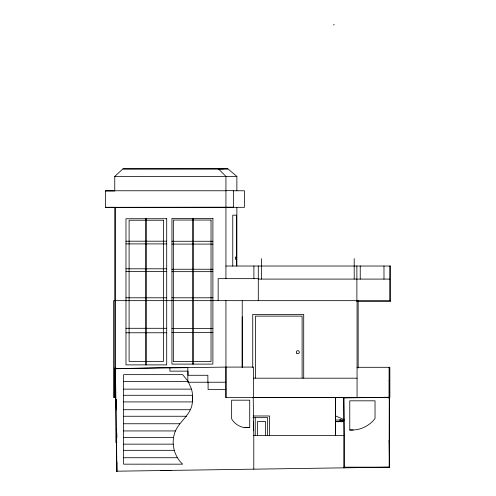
<?xml version="1.0" encoding="UTF-8"?>
<svg xmlns="http://www.w3.org/2000/svg" width="496" height="496" viewBox="0 0 496 496"><rect width="100%" height="100%" fill="white"/><g stroke="black" fill="none" stroke-linecap="round" stroke-linejoin="round"><path stroke-width="0.74" d="M114.756 397.581L114.756 207.216M253.487 397.364L253.487 367.09L225.953 367.09L225.953 397.364L225.934 300.657M242.228 367.276L242.228 300.657M252.743 367.393L252.743 314.377L303.713 314.377L303.713 378.15M255.496 378.02L255.496 316.119L302.107 316.119L302.107 378.02M258.286 300.657L258.286 266.023M335.513 435.469L335.513 397.581M356.878 266.023L356.878 300.657M357.064 397.364L357.064 300.657M388.207 397.581L389.744 397.581L389.744 367.307L357.064 367.307M114.75 207.322L105.381 207.322L233.542 207.216M105.381 190.991L114.756 190.991L114.756 176.396L122.915 168.907L227.875 168.882L236.871 176.396L236.871 190.768M249.717 427.633L244.416 427.595A18.036 18.036 0 0 1 231.644 418.909L231.644 400.185L249.717 400.185L249.717 427.633L244.764 427.633M122.915 168.907L219.046 168.888M225.947 382.224L187.829 382.236L187.829 367.437L169.905 367.437L114.756 368.72M225.953 367.09L115.425 368.72L116.938 471.2L116.548 471.2L116.548 441.855M116.548 471.2L389.527 467.17L389.118 440.281M225.934 278.659L225.934 176.396L218.5 168.907L223.46 168.882M218.5 168.907L227.875 168.882M333.393 24.8L334.267 24.8M114.756 176.396L236.871 176.396M225.934 190.662L233.542 190.662L233.542 207.322M225.934 190.768L105.388 190.768L105.381 207.322M233.225 190.768L244.478 190.768L244.478 207.322L115.425 207.378L115.419 399.33M125.978 241.199L166.706 241.199M171.945 241.267L212.896 241.267M125.978 243.896L166.706 243.896M171.945 244.088L212.896 244.088M225.934 266.023L390.619 266.023L390.619 301.525L356.55 301.525M125.978 268.801L166.706 268.801M171.945 269.247L212.896 269.247M125.978 271.492L166.706 271.492M171.945 271.659L212.896 271.659M258.286 278.659L218.159 278.659L218.159 300.657M258.286 279.093L389.744 279.093M125.978 297.792L166.706 297.792M171.945 297.792L212.896 297.792M390.619 300.657L113.596 300.657L113.596 397.581L115.804 397.581M125.978 328.296L166.706 328.296M171.945 328.563L212.896 328.563M171.945 332.382L212.896 332.382M125.978 332.766L166.706 332.766M253.487 378.194L357.064 378.194M389.093 380.593L389.744 380.593M123.634 381.511L188.195 381.511M389.31 388.213L389.744 388.213M123.634 389.137L191.499 389.137A31.36 31.36 0 0 1 192.38 401.915C191.735 415.549 177.456 421.867 174.263 434.341C171.269 444.85 174.617 456.76 182.652 464.169L123.634 464.169L123.634 374.647L182.652 374.647L188.077 381.281L191.499 389.137M225.947 389.521L208.091 389.534L208.084 382.236M123.634 395.287L192.38 395.287L192.38 401.915L123.634 401.915M114.756 397.364L115.072 397.364M225.73 397.364L389.744 397.426M253.109 397.581L369.718 397.581M344.354 397.922L343.815 397.922L343.815 467.84L344.354 467.84L344.354 434.291L343.815 397.922L388.486 397.259L388.498 397.922L389.521 397.922M123.634 409.721L190.216 409.721M253.313 415.983L269.508 415.983L269.508 435.848M123.634 416.256L186.459 416.256M252.954 417.663L267.642 417.663L267.642 435.438M335.513 420.025L344.156 420.025M335.513 421.439L342.048 421.439L339.431 419.957M335.513 421.693L343.623 421.693M123.634 423.751L179.738 423.751M349.767 430.007L354.578 429.927A29.382 29.382 0 0 0 375.032 418.512L375.032 400.818L349.767 400.818L349.767 430.007L353.171 430.007M123.634 430.937L175.479 430.937M253.214 397.364L253.778 435.631L344.354 435.631M123.634 437.621L173.581 437.621M116.932 442.55L115.872 442.55L115.872 399.33M123.634 444.149L173.278 444.149M123.634 450.325L174.245 450.325M123.634 457.734L177.438 457.734M389.137 467.17L389.527 467.17L343.815 467.17M160.927 470.549L171.511 470.549M340.306 419.734L343.728 421.135M335.513 415.884L344.205 419.728M116.721 432.648L116.796 437.658L116.548 428.854L116.653 432.648M116.163 399.323L116.318 409.919M116.492 428.761L116.622 437.658M389.31 397.581L389.186 467.17M389.744 266.023L389.744 300.657M389.744 367.307L389.744 397.581M389.527 380.593L389.527 467.716M389.31 380.593L389.31 441.855M389.093 367.307L389.093 397.364M383.985 266.023L383.985 279.093M360.239 266.023L360.239 279.093M358.162 300.657L358.162 368.088M354.194 258.621L354.194 279.093M335.513 397.364L335.513 435.817M265.571 435.389L265.571 421.55L257.511 421.55L257.511 435.389M261.491 258.621L261.491 279.093M255.242 417.663L255.242 435.438M253.902 266.023L253.902 278.659M253.778 435.631L253.778 469.179M253.369 421.507L253.369 430.782M242.228 316.801L242.228 367.152M236.871 207.322L236.871 265.943M236.598 266.005L236.598 215.177L232.754 215.177L232.754 266.005M207.867 382.236L207.867 375.28L188.052 375.28L188.052 371.138L169.905 371.138L169.905 367.437M193.465 218.395L193.465 364.107M192.423 218.395L192.423 364.107M146.339 218.73L146.339 364.882M145.607 218.73L145.607 364.882M116.932 461.906L116.932 471.2M115.072 368.044L115.072 380.593M114.973 368.075L114.973 397.364M235.916 257.821L236.028 259.743L236.028 256.692L235.916 257.821M212.896 218.395L171.945 218.395L171.945 364.107L212.896 364.107L212.896 218.395M166.706 218.73L125.978 218.73L125.978 364.882L166.706 364.882L166.706 218.73M211.029 220.044L173.346 220.044L173.346 361.621L211.029 361.621L211.029 220.044M163.513 220.23L129.103 220.23L129.103 361.367L163.513 361.367L163.513 220.23M296.751 353.245A1.525 1.525 0 0 0 299.299 352.563A1.525 1.525 0 0 0 297.433 350.697A1.525 1.525 0 0 0 296.751 353.245"/></g></svg>
